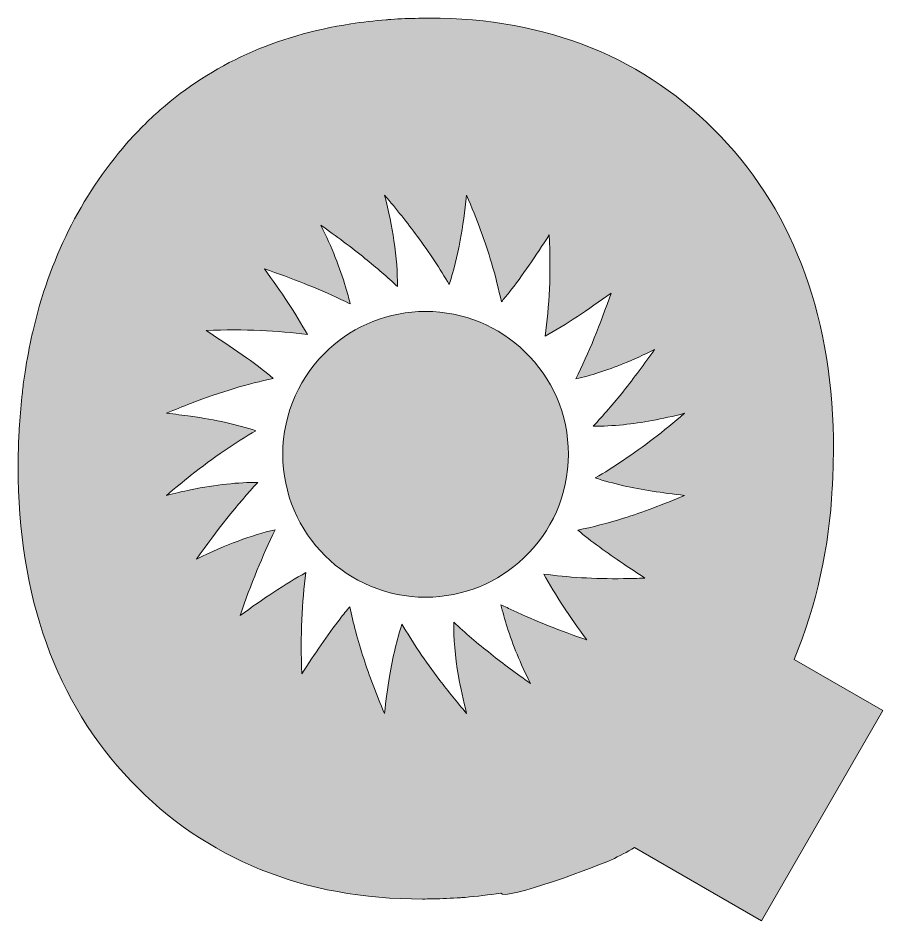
# Model space of a CAD drawing. Header units: millimetres. Extents: x -197 to -27, y -86 to 92.
import ezdxf

# ---------------------------------------------------------------- set-up
doc = ezdxf.new("R2010")
doc.units = ezdxf.units.MM
doc.header["$MEASUREMENT"] = 0
doc.layers.add('Layer 1', color=7, linetype='Continuous', lineweight=0)

# ---------------------------------------------------------------- blocks, each defined once
blk = doc.blocks.new('Block_0')
at = {"layer": 'Layer 1', "transparency": 33554687}
h = blk.add_hatch(color=7, dxfattribs=at)
h.dxf.hatch_style = 2
edge = h.paths.add_edge_path()
edge.add_spline(control_points=[(-77.79, 0.11), (-74.24, -0.69), (-70.24, -1.33), (-65.74, -1.8), (-70.06, -3.67), (-74.06, -5.14), (-77.79, -6.3), (-80.99, -7.3), (-83.99, -8.08), (-86.81, -8.67), (-84.18, -10.88), (-81.13, -13.09), (-77.79, -15.33), (-76.43, -16.26), (-75.02, -17.18), (-73.56, -18.12), (-75.01, -18.19), (-76.42, -18.22), (-77.79, -18.24), (-83.64, -18.31), (-88.85, -17.97), (-93.55, -17.33), (-91.29, -21.45), (-88.38, -25.77), (-85.06, -30.32), (-90.25, -28.54), (-95.14, -26.61), (-99.59, -24.53), (-100.4, -24.15), (-101.21, -23.77), (-101.99, -23.38), (-101.66, -24.81), (-101.25, -26.28), (-100.77, -27.8), (-99.68, -31.23), (-98.19, -34.91), (-96.19, -38.92), (-98.91, -37), (-101.53, -35.06), (-103.99, -33.1), (-106.62, -31.02), (-109.08, -28.92), (-111.31, -26.82), (-111.35, -29.99), (-111.06, -33.5), (-110.37, -37.48), (-109.98, -39.78), (-109.45, -42.22), (-108.78, -44.84), (-110.68, -42.62), (-112.43, -40.46), (-114.04, -38.34), (-117, -34.45), (-119.49, -30.73), (-121.54, -27.2), (-122.53, -30.22), (-123.34, -33.65), (-123.99, -37.52), (-124.38, -39.81), (-124.7, -42.24), (-124.98, -44.84), (-126.64, -40.99), (-127.99, -37.39), (-129.09, -34.01), (-130.28, -30.35), (-131.18, -26.94), (-131.84, -23.77), (-132.48, -24.53), (-133.12, -25.33), (-133.76, -26.16), (-136.25, -29.36), (-138.73, -33.04), (-141.3, -37.02), (-141.64, -29.41), (-141.3, -22.83), (-140.5, -17.03), (-144.62, -19.29), (-148.95, -22.2), (-153.49, -25.52), (-151.4, -19.39), (-149.07, -13.66), (-146.56, -8.59), (-151.21, -9.66), (-156.31, -11.51), (-162.1, -14.39), (-158.14, -8.76), (-154.06, -3.6), (-150, 0.74), (-153.84, 0.78), (-158.19, 0.34), (-163.26, -0.7), (-164.78, -1.01), (-166.36, -1.37), (-168.02, -1.8), (-166.41, -0.42), (-164.82, 0.89), (-163.26, 2.11), (-158.74, 5.68), (-154.43, 8.61), (-150.38, 10.96), (-154.04, 12.16), (-158.32, 13.1), (-163.26, 13.81), (-164.79, 14.03), (-166.37, 14.23), (-168.02, 14.4), (-166.39, 15.11), (-164.81, 15.74), (-163.26, 16.34), (-157.21, 18.68), (-151.82, 20.25), (-146.94, 21.27), (-150.66, 24.39), (-155.19, 27.5), (-160.19, 30.72), (-152.59, 31.07), (-146.01, 30.72), (-140.21, 29.93), (-142.47, 34.05), (-145.38, 38.37), (-148.7, 42.91), (-143.31, 41.07), (-138.23, 39.05), (-133.64, 36.88), (-133, 36.58), (-132.38, 36.28), (-131.77, 35.98), (-132.02, 37.07), (-132.32, 38.19), (-132.66, 39.33), (-133.76, 43.06), (-135.36, 47.09), (-137.57, 51.52), (-134.49, 49.36), (-131.57, 47.16), (-128.84, 44.96), (-126.56, 43.12), (-124.41, 41.27), (-122.44, 39.42), (-122.41, 42.15), (-122.63, 45.15), (-123.13, 48.48), (-123.54, 51.22), (-124.14, 54.19), (-124.98, 57.44), (-122.6, 54.67), (-120.47, 51.98), (-118.54, 49.37), (-116.09, 46.05), (-113.98, 42.85), (-112.22, 39.8), (-111.36, 42.41), (-110.64, 45.33), (-110.04, 48.57), (-109.54, 51.29), (-109.11, 54.24), (-108.78, 57.44), (-106.7, 52.62), (-105.1, 48.21), (-103.88, 44.12), (-103.07, 41.39), (-102.42, 38.81), (-101.91, 36.37), (-101.41, 36.97), (-100.9, 37.59), (-100.4, 38.24), (-97.78, 41.56), (-95.16, 45.42), (-92.45, 49.62), (-92.11, 42.01), (-92.46, 35.43), (-93.25, 29.63), (-89.13, 31.89), (-84.81, 34.8), (-80.26, 38.12), (-82.36, 31.99), (-84.68, 26.26), (-87.2, 21.19), (-84.26, 21.86), (-81.15, 22.85), (-77.79, 24.21), (-75.83, 25.01), (-73.79, 25.93), (-71.66, 26.99), (-73.68, 24.12), (-75.73, 21.37), (-77.79, 18.79), (-79.78, 16.31), (-81.77, 13.99), (-83.76, 11.86), (-81.9, 11.84), (-79.92, 11.93), (-77.79, 12.15), (-74.22, 12.51), (-70.24, 13.24), (-65.74, 14.4), (-69.93, 10.79), (-73.96, 7.73), (-77.79, 5.15), (-79.7, 3.86), (-81.57, 2.69), (-83.38, 1.64), (-81.65, 1.07), (-79.79, 0.57), (-77.79, 0.11)], knot_values=[0, 0, 0, 0, 1, 1, 1, 2, 2, 2, 3, 3, 3, 4, 4, 4, 5, 5, 5, 6, 6, 6, 7, 7, 7, 8, 8, 8, 9, 9, 9, 10, 10, 10, 11, 11, 11, 12, 12, 12, 13, 13, 13, 14, 14, 14, 15, 15, 15, 16, 16, 16, 17, 17, 17, 18, 18, 18, 19, 19, 19, 20, 20, 20, 21, 21, 21, 22, 22, 22, 23, 23, 23, 24, 24, 24, 25, 25, 25, 26, 26, 26, 27, 27, 27, 28, 28, 28, 29, 29, 29, 30, 30, 30, 31, 31, 31, 32, 32, 32, 33, 33, 33, 34, 34, 34, 35, 35, 35, 36, 36, 36, 37, 37, 37, 38, 38, 38, 39, 39, 39, 40, 40, 40, 41, 41, 41, 42, 42, 42, 43, 43, 43, 44, 44, 44, 45, 45, 45, 46, 46, 46, 47, 47, 47, 48, 48, 48, 49, 49, 49, 50, 50, 50, 51, 51, 51, 52, 52, 52, 53, 53, 53, 54, 54, 54, 55, 55, 55, 56, 56, 56, 57, 57, 57, 58, 58, 58, 59, 59, 59, 60, 60, 60, 61, 61, 61, 62, 62, 62, 63, 63, 63, 64, 64, 64, 65, 65, 65, 66, 66, 66, 67, 67, 67, 68, 68, 68, 68], degree=3, periodic=0)
edge = h.paths.add_edge_path()
edge.add_spline(control_points=[(-36.58, -0.37), (-36.5, 1.21), (-36.43, 2.8), (-36.41, 4.41), (-36.39, 5.11), (-36.37, 5.79), (-36.36, 6.5), (-36.36, 6.69), (-36.35, 6.88), (-36.35, 7.07), (-36.35, 32.72), (-43.84, 53.57), (-58.6, 69.04), (-73.4, 84.54), (-92.78, 92.4), (-116.19, 92.4), (-116.38, 92.4), (-116.55, 92.39), (-116.73, 92.39), (-116.91, 92.39), (-117.09, 92.4), (-117.26, 92.4), (-117.59, 92.4), (-117.93, 92.36), (-118.25, 92.35), (-120.06, 92.33), (-121.88, 92.26), (-123.71, 92.12), (-124.02, 92.1), (-124.32, 92.08), (-124.63, 92.06), (-127.03, 91.87), (-129.37, 91.59), (-131.66, 91.24), (-146.43, 88.96), (-159.02, 83.28), (-169.27, 74.26), (-171.6, 72.21), (-173.82, 70.02), (-175.9, 67.63), (-185.02, 57.16), (-191.16, 44.68), (-194.44, 30.46), (-194.47, 30.32), (-194.51, 30.19), (-194.54, 30.05), (-195.1, 27.59), (-195.56, 25.06), (-195.95, 22.49), (-196.02, 21.98), (-196.12, 21.48), (-196.19, 20.96), (-196.34, 19.86), (-196.46, 18.76), (-196.57, 17.65), (-196.8, 15.56), (-196.99, 13.45), (-197.11, 11.29), (-197.19, 9.71), (-197.27, 8.12), (-197.29, 6.51), (-197.3, 5.81), (-197.32, 5.13), (-197.33, 4.42), (-197.33, 4.23), (-197.34, 4.04), (-197.34, 3.85), (-197.34, -21.8), (-189.85, -42.65), (-175.1, -58.12), (-160.29, -73.62), (-140.91, -81.48), (-117.5, -81.48), (-117.32, -81.48), (-117.14, -81.47), (-116.96, -81.47), (-116.45, -81.46), (-115.95, -81.44), (-115.44, -81.43), (-113.63, -81.41), (-111.81, -81.34), (-109.98, -81.2), (-109.68, -81.18), (-109.37, -81.16), (-109.07, -81.14), (-106.74, -80.93), (-104.4, -80.64), (-102.03, -80.32), (-101.51, -81.99), (-82.03, -74.61), (-80.19, -73.74), (-78.63, -72.99), (-77.1, -72.18), (-75.6, -71.32), (-75.6, -71.32), (-50.54, -85.79), (-50.54, -85.79), (-50.54, -85.79), (-26.58, -44.29), (-26.58, -44.29), (-26.58, -44.29), (-44.1, -34.17), (-44.1, -34.17), (-39.63, -23.42), (-37.15, -11.77), (-36.58, -0.37)], knot_values=[0, 0, 0, 0, 1, 1, 1, 2, 2, 2, 3, 3, 3, 4, 4, 4, 5, 5, 5, 6, 6, 6, 7, 7, 7, 8, 8, 8, 9, 9, 9, 10, 10, 10, 11, 11, 11, 12, 12, 12, 13, 13, 13, 14, 14, 14, 15, 15, 15, 16, 16, 16, 17, 17, 17, 18, 18, 18, 19, 19, 19, 20, 20, 20, 21, 21, 21, 22, 22, 22, 23, 23, 23, 24, 24, 24, 25, 25, 25, 26, 26, 26, 27, 27, 27, 28, 28, 28, 29, 29, 29, 30, 30, 30, 31, 31, 31, 32, 32, 32, 33, 33, 33, 34, 34, 34, 35, 35, 35, 35], degree=3, periodic=0)
h = blk.add_hatch(color=7, dxfattribs=at)
h.dxf.hatch_style = 2
edge = h.paths.add_edge_path()
edge.add_spline(control_points=[(-116.88, 34.5), (-124.22, 34.5), (-130.91, 31.69), (-135.93, 27.09), (-141.55, 21.93), (-145.07, 14.53), (-145.07, 6.3), (-145.07, -1.55), (-141.87, -8.64), (-136.7, -13.75), (-131.6, -18.79), (-124.6, -21.9), (-116.88, -21.9), (-109.36, -21.9), (-102.53, -18.95), (-97.48, -14.15), (-92.06, -9.02), (-88.68, -1.76), (-88.68, 6.3), (-88.68, 14.25), (-91.97, 21.42), (-97.26, 26.55), (-102.34, 31.47), (-109.25, 34.5), (-116.88, 34.5)], knot_values=[0, 0, 0, 0, 1, 1, 1, 2, 2, 2, 3, 3, 3, 4, 4, 4, 5, 5, 5, 6, 6, 6, 7, 7, 7, 8, 8, 8, 8], degree=3, periodic=0)
at = {"layer": 'Layer 1'}
for points, knots in [([(-36.58, -0.37), (-36.5, 1.21), (-36.43, 2.8), (-36.41, 4.41), (-36.39, 5.11), (-36.37, 5.79), (-36.36, 6.5), (-36.36, 6.69), (-36.35, 6.88), (-36.35, 7.07), (-36.35, 32.72), (-43.84, 53.57), (-58.6, 69.04), (-73.4, 84.54), (-92.78, 92.4), (-116.19, 92.4), (-116.38, 92.4), (-116.55, 92.39), (-116.73, 92.39), (-116.91, 92.39), (-117.09, 92.4), (-117.26, 92.4), (-117.59, 92.4), (-117.93, 92.36), (-118.25, 92.35), (-120.06, 92.33), (-121.88, 92.26), (-123.71, 92.12), (-124.02, 92.1), (-124.32, 92.08), (-124.63, 92.06), (-127.03, 91.87), (-129.37, 91.59), (-131.66, 91.24), (-146.43, 88.96), (-159.02, 83.28), (-169.27, 74.26), (-171.6, 72.21), (-173.82, 70.02), (-175.9, 67.63), (-185.02, 57.16), (-191.16, 44.68), (-194.44, 30.46), (-194.47, 30.32), (-194.51, 30.19), (-194.54, 30.05), (-195.1, 27.59), (-195.56, 25.06), (-195.95, 22.49), (-196.02, 21.98), (-196.12, 21.48), (-196.19, 20.96), (-196.34, 19.86), (-196.46, 18.76), (-196.57, 17.65), (-196.8, 15.56), (-196.99, 13.45), (-197.11, 11.29), (-197.19, 9.71), (-197.27, 8.12), (-197.29, 6.51), (-197.3, 5.81), (-197.32, 5.13), (-197.33, 4.42), (-197.33, 4.23), (-197.34, 4.04), (-197.34, 3.85), (-197.34, -21.8), (-189.85, -42.65), (-175.1, -58.12), (-160.29, -73.62), (-140.91, -81.48), (-117.5, -81.48), (-117.32, -81.48), (-117.14, -81.47), (-116.96, -81.47), (-116.45, -81.46), (-115.95, -81.44), (-115.44, -81.43), (-113.63, -81.41), (-111.81, -81.34), (-109.98, -81.2), (-109.68, -81.18), (-109.37, -81.16), (-109.07, -81.14), (-106.74, -80.93), (-104.4, -80.64), (-102.03, -80.32), (-101.51, -81.99), (-82.03, -74.61), (-80.19, -73.74), (-78.63, -72.99), (-77.1, -72.18), (-75.6, -71.32), (-75.6, -71.32), (-50.54, -85.79), (-50.54, -85.79), (-50.54, -85.79), (-26.58, -44.29), (-26.58, -44.29), (-26.58, -44.29), (-44.1, -34.17), (-44.1, -34.17), (-39.63, -23.42), (-37.15, -11.77), (-36.58, -0.37)], [0, 0, 0, 0, 1, 1, 1, 2, 2, 2, 3, 3, 3, 4, 4, 4, 5, 5, 5, 6, 6, 6, 7, 7, 7, 8, 8, 8, 9, 9, 9, 10, 10, 10, 11, 11, 11, 12, 12, 12, 13, 13, 13, 14, 14, 14, 15, 15, 15, 16, 16, 16, 17, 17, 17, 18, 18, 18, 19, 19, 19, 20, 20, 20, 21, 21, 21, 22, 22, 22, 23, 23, 23, 24, 24, 24, 25, 25, 25, 26, 26, 26, 27, 27, 27, 28, 28, 28, 29, 29, 29, 30, 30, 30, 31, 31, 31, 32, 32, 32, 33, 33, 33, 34, 34, 34, 35, 35, 35, 35]), ([(-77.79, 0.11), (-74.24, -0.69), (-70.24, -1.33), (-65.74, -1.8), (-70.06, -3.67), (-74.06, -5.14), (-77.79, -6.3), (-80.99, -7.3), (-83.99, -8.08), (-86.81, -8.67), (-84.18, -10.88), (-81.13, -13.09), (-77.79, -15.33), (-76.43, -16.26), (-75.02, -17.18), (-73.56, -18.12), (-75.01, -18.19), (-76.42, -18.22), (-77.79, -18.24), (-83.64, -18.31), (-88.85, -17.97), (-93.55, -17.33), (-91.29, -21.45), (-88.38, -25.77), (-85.06, -30.32), (-90.25, -28.54), (-95.14, -26.61), (-99.59, -24.53), (-100.4, -24.15), (-101.21, -23.77), (-101.99, -23.38), (-101.66, -24.81), (-101.25, -26.28), (-100.77, -27.8), (-99.68, -31.23), (-98.19, -34.91), (-96.19, -38.92), (-98.91, -37), (-101.53, -35.06), (-103.99, -33.1), (-106.62, -31.02), (-109.08, -28.92), (-111.31, -26.82), (-111.35, -29.99), (-111.06, -33.5), (-110.37, -37.48), (-109.98, -39.78), (-109.45, -42.22), (-108.78, -44.84), (-110.68, -42.62), (-112.43, -40.46), (-114.04, -38.34), (-117, -34.45), (-119.49, -30.73), (-121.54, -27.2), (-122.53, -30.22), (-123.34, -33.65), (-123.99, -37.52), (-124.38, -39.81), (-124.7, -42.24), (-124.98, -44.84), (-126.64, -40.99), (-127.99, -37.39), (-129.09, -34.01), (-130.28, -30.35), (-131.18, -26.94), (-131.84, -23.77), (-132.48, -24.53), (-133.12, -25.33), (-133.76, -26.16), (-136.25, -29.36), (-138.73, -33.04), (-141.3, -37.02), (-141.64, -29.41), (-141.3, -22.83), (-140.5, -17.03), (-144.62, -19.29), (-148.95, -22.2), (-153.49, -25.52), (-151.4, -19.39), (-149.07, -13.66), (-146.56, -8.59), (-151.21, -9.66), (-156.31, -11.51), (-162.1, -14.39), (-158.14, -8.76), (-154.06, -3.6), (-150, 0.74), (-153.84, 0.78), (-158.19, 0.34), (-163.26, -0.7), (-164.78, -1.01), (-166.36, -1.37), (-168.02, -1.8), (-166.41, -0.42), (-164.82, 0.89), (-163.26, 2.11), (-158.74, 5.68), (-154.43, 8.61), (-150.38, 10.96), (-154.04, 12.16), (-158.32, 13.1), (-163.26, 13.81), (-164.79, 14.03), (-166.37, 14.23), (-168.02, 14.4), (-166.39, 15.11), (-164.81, 15.74), (-163.26, 16.34), (-157.21, 18.68), (-151.82, 20.25), (-146.94, 21.27), (-150.66, 24.39), (-155.19, 27.5), (-160.19, 30.72), (-152.59, 31.07), (-146.01, 30.72), (-140.21, 29.93), (-142.47, 34.05), (-145.38, 38.37), (-148.7, 42.91), (-143.31, 41.07), (-138.23, 39.05), (-133.64, 36.88), (-133, 36.58), (-132.38, 36.28), (-131.77, 35.98), (-132.02, 37.07), (-132.32, 38.19), (-132.66, 39.33), (-133.76, 43.06), (-135.36, 47.09), (-137.57, 51.52), (-134.49, 49.36), (-131.57, 47.16), (-128.84, 44.96), (-126.56, 43.12), (-124.41, 41.27), (-122.44, 39.42), (-122.41, 42.15), (-122.63, 45.15), (-123.13, 48.48), (-123.54, 51.22), (-124.14, 54.19), (-124.98, 57.44), (-122.6, 54.67), (-120.47, 51.98), (-118.54, 49.37), (-116.09, 46.05), (-113.98, 42.85), (-112.22, 39.8), (-111.36, 42.41), (-110.64, 45.33), (-110.04, 48.57), (-109.54, 51.29), (-109.11, 54.24), (-108.78, 57.44), (-106.7, 52.62), (-105.1, 48.21), (-103.88, 44.12), (-103.07, 41.39), (-102.42, 38.81), (-101.91, 36.37), (-101.41, 36.97), (-100.9, 37.59), (-100.4, 38.24), (-97.78, 41.56), (-95.16, 45.42), (-92.45, 49.62), (-92.11, 42.01), (-92.46, 35.43), (-93.25, 29.63), (-89.13, 31.89), (-84.81, 34.8), (-80.26, 38.12), (-82.36, 31.99), (-84.68, 26.26), (-87.2, 21.19), (-84.26, 21.86), (-81.15, 22.85), (-77.79, 24.21), (-75.83, 25.01), (-73.79, 25.93), (-71.66, 26.99), (-73.68, 24.12), (-75.73, 21.37), (-77.79, 18.79), (-79.78, 16.31), (-81.77, 13.99), (-83.76, 11.86), (-81.9, 11.84), (-79.92, 11.93), (-77.79, 12.15), (-74.22, 12.51), (-70.24, 13.24), (-65.74, 14.4), (-69.93, 10.79), (-73.96, 7.73), (-77.79, 5.15), (-79.7, 3.86), (-81.57, 2.69), (-83.38, 1.64), (-81.65, 1.07), (-79.79, 0.57), (-77.79, 0.11)], [0, 0, 0, 0, 1, 1, 1, 2, 2, 2, 3, 3, 3, 4, 4, 4, 5, 5, 5, 6, 6, 6, 7, 7, 7, 8, 8, 8, 9, 9, 9, 10, 10, 10, 11, 11, 11, 12, 12, 12, 13, 13, 13, 14, 14, 14, 15, 15, 15, 16, 16, 16, 17, 17, 17, 18, 18, 18, 19, 19, 19, 20, 20, 20, 21, 21, 21, 22, 22, 22, 23, 23, 23, 24, 24, 24, 25, 25, 25, 26, 26, 26, 27, 27, 27, 28, 28, 28, 29, 29, 29, 30, 30, 30, 31, 31, 31, 32, 32, 32, 33, 33, 33, 34, 34, 34, 35, 35, 35, 36, 36, 36, 37, 37, 37, 38, 38, 38, 39, 39, 39, 40, 40, 40, 41, 41, 41, 42, 42, 42, 43, 43, 43, 44, 44, 44, 45, 45, 45, 46, 46, 46, 47, 47, 47, 48, 48, 48, 49, 49, 49, 50, 50, 50, 51, 51, 51, 52, 52, 52, 53, 53, 53, 54, 54, 54, 55, 55, 55, 56, 56, 56, 57, 57, 57, 58, 58, 58, 59, 59, 59, 60, 60, 60, 61, 61, 61, 62, 62, 62, 63, 63, 63, 64, 64, 64, 65, 65, 65, 66, 66, 66, 67, 67, 67, 68, 68, 68, 68]), ([(-116.88, 34.5), (-124.22, 34.5), (-130.91, 31.69), (-135.93, 27.09), (-141.55, 21.93), (-145.07, 14.53), (-145.07, 6.3), (-145.07, -1.55), (-141.87, -8.64), (-136.7, -13.75), (-131.6, -18.79), (-124.6, -21.9), (-116.88, -21.9), (-109.36, -21.9), (-102.53, -18.95), (-97.48, -14.15), (-92.06, -9.02), (-88.68, -1.76), (-88.68, 6.3), (-88.68, 14.25), (-91.97, 21.42), (-97.26, 26.55), (-102.34, 31.47), (-109.25, 34.5), (-116.88, 34.5)], [0, 0, 0, 0, 1, 1, 1, 2, 2, 2, 3, 3, 3, 4, 4, 4, 5, 5, 5, 6, 6, 6, 7, 7, 7, 8, 8, 8, 8])]:
    blk.add_open_spline(points, degree=3, knots=knots, dxfattribs=at)

msp = doc.modelspace()

# ---------------------------------------------------------------- block references
at = {"layer": 'Layer 1'}
msp.add_blockref('Block_0', (0, 0), dxfattribs=at)

doc.saveas('drawing.dxf')
